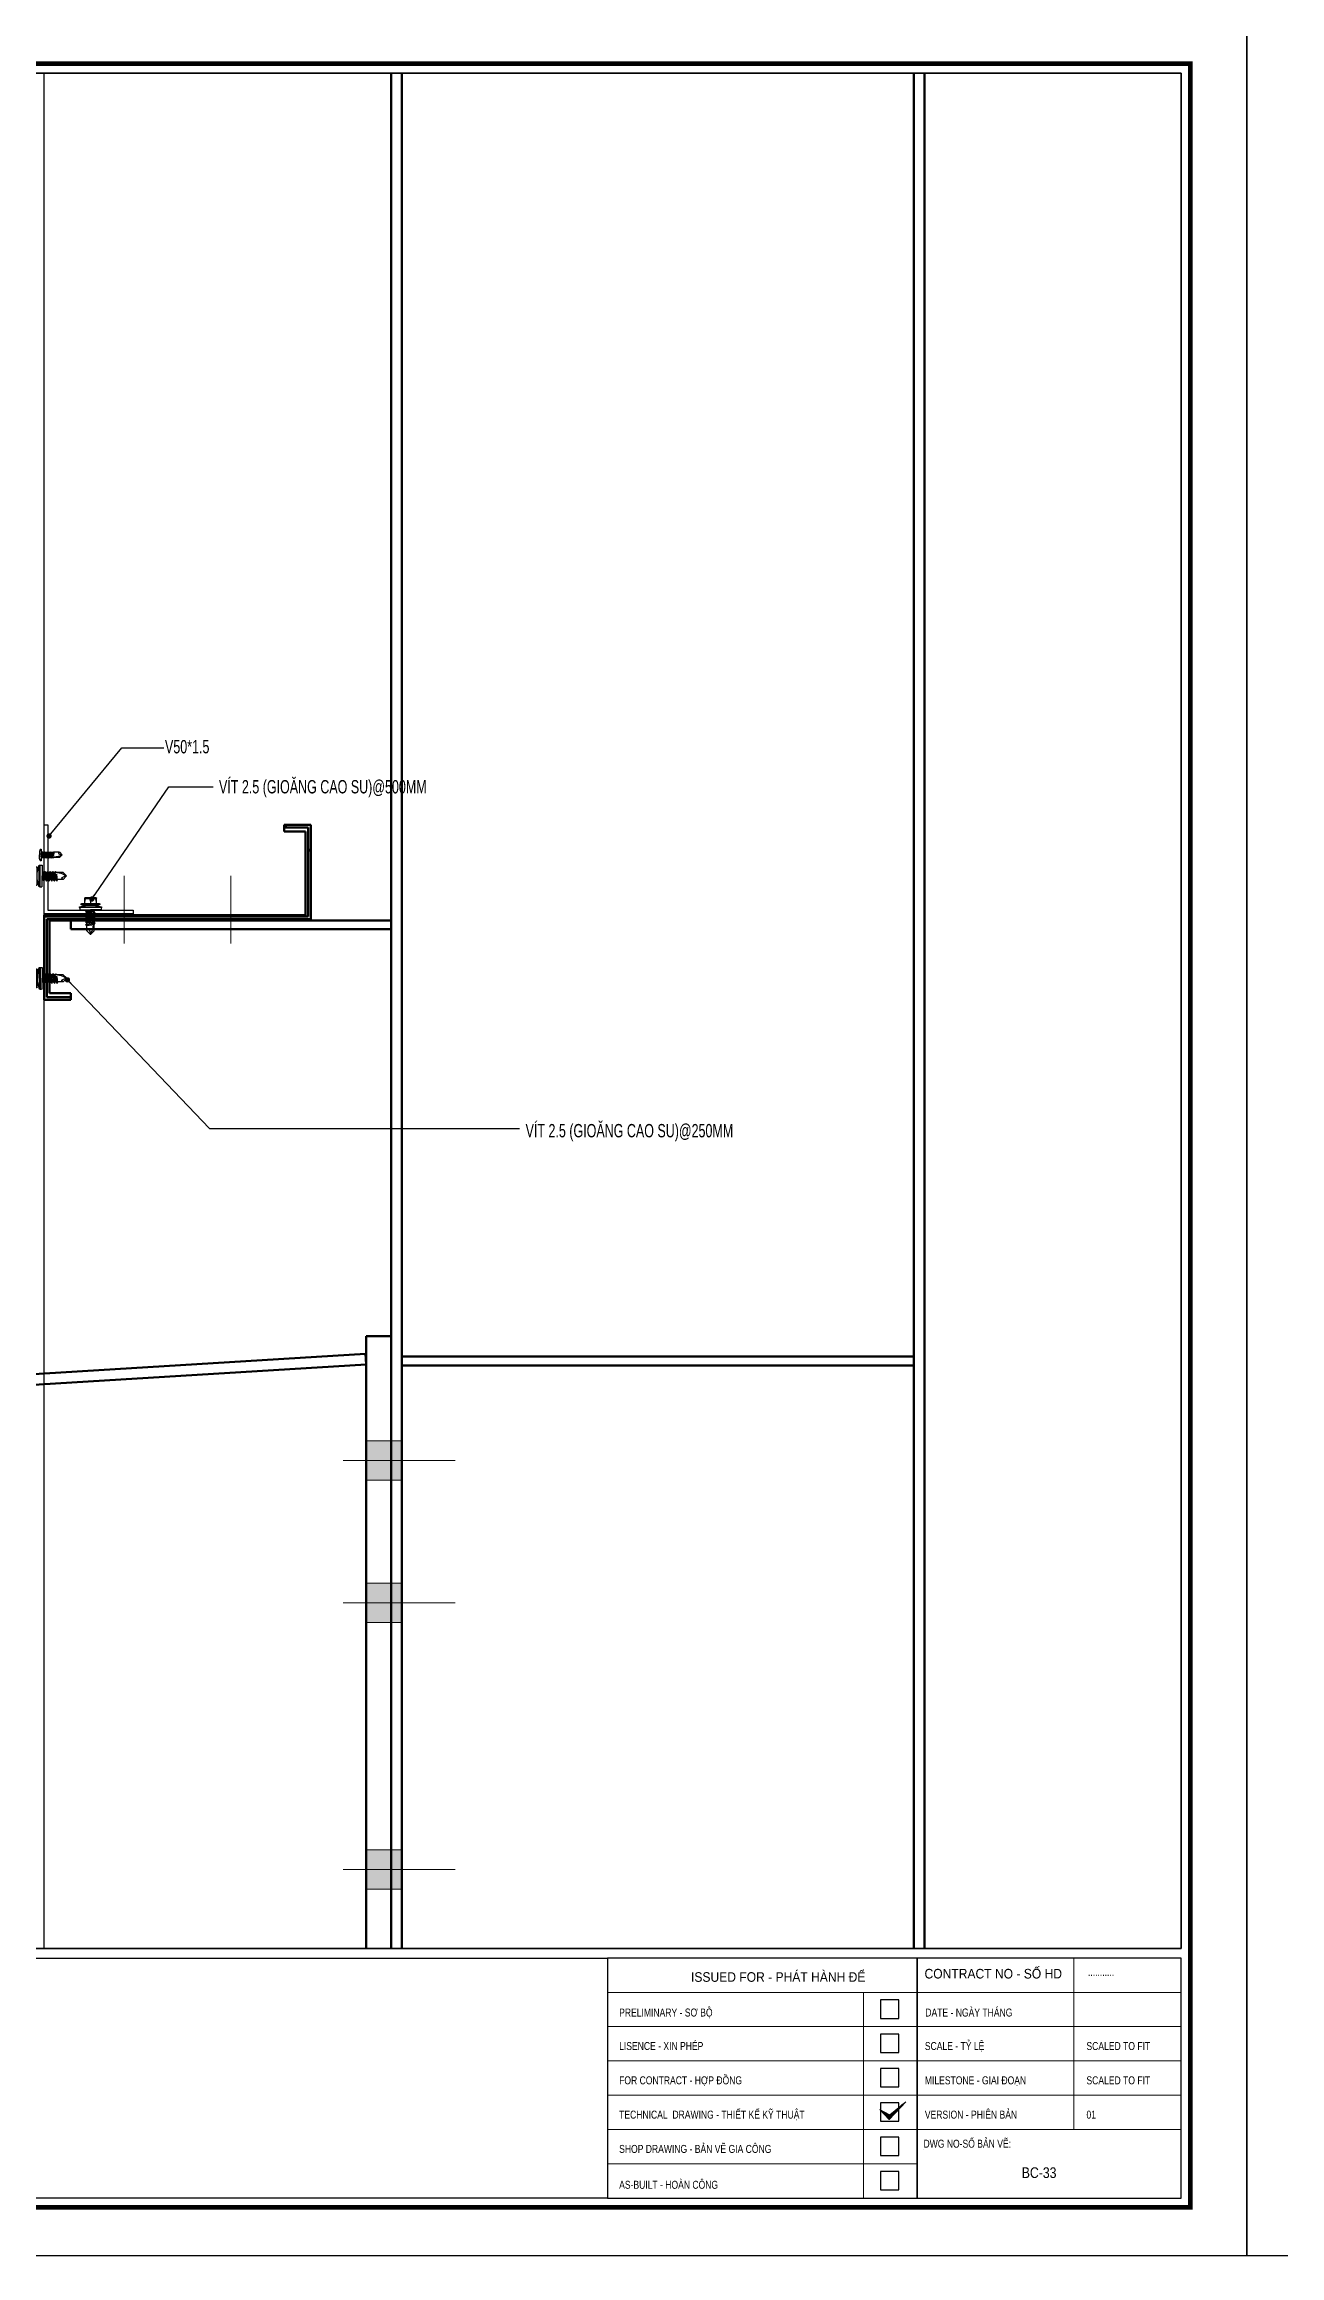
# Model space of a CAD drawing. Header units: inches. Extents: x 2 to 32666, y -5537 to 22.
# Drawn here: x 18204.3 to 18435.9, y -4544.5 to -4129.9 of the extents above; entities that cross this region are included whole.
import ezdxf
from ezdxf.enums import TextEntityAlignment as Align

# ---------------------------------------------------------------- set-up
doc = ezdxf.new("R2010")
doc.units = ezdxf.units.IN
doc.header["$MEASUREMENT"] = 0
doc.linetypes.add('DASHED2', pattern=[0.375, 0.25, -0.125])
for name, color, linetype in [('2', 2, 'Continuous'), ('3', 3, 'Continuous'), ('4', 4, 'Continuous'), ('7', 7, 'Continuous'), ('BAO KHUNG', 31, 'Continuous'), ('DIM', 8, 'Continuous'), ('Fast RSQ_A2 Frame$0$Khung ten', 4, 'Continuous'), ('NET IN', 3, 'Continuous'), ('STRUCTURE', 1, 'Continuous')]:
    doc.layers.add(name, color=color, linetype=linetype)
doc.layers.add('Cover text', color=7, linetype='Continuous', true_color=0x52370f)
for name, color, linetype, lineweight in [('DETAIL$0$S-Dim', 8, 'Continuous', 20), ('DETAIL$0$S-Hatch', 8, 'Continuous', 13), ('S-Hatch', 8, 'Continuous', 9)]:
    doc.layers.add(name, color=color, linetype=linetype, lineweight=lineweight)
doc.styles.add('ST1', font='vnshx.shx', dxfattribs={"width": 0.7})
doc.styles.add('ST1H', font='vnshxh.shx', dxfattribs={"width": 0.7})
doc.styles.get("Standard").update_dxf_attribs({"font": 'arial.ttf'})
doc.styles.add('STYLE2', font='VHAVAN.TTF')
doc.styles.add('TIEU DE', font='Vharialn.ttf')
doc.dimstyles.new('15', dxfattribs={"dimtxt": 2.5, "dimasz": 1, "dimexe": 1, "dimexo": 0, "dimgap": 1, "dimtad": 1, "dimdec": 0, "dimlfac": 15, "dimzin": 0, "dimdsep": 46, "dimtxsty": 'ST1', "dimblk": 'OBLIQUE', "dimcen": 1, "dimdle": 1, "dimclrd": 8, "dimclre": 8, "dimclrt": 3, "dimadec": 0, "dimazin": 0, "dimtfac": 1, "dimtdec": 0, "dimtix": 1, "dimtmove": 1, "dimatfit": 0, "dimldrblk": 'DOT', "dimfxl": 0, "dimtolj": 1, "dimtzin": 0, "dimlwd": -1, "dimlwe": -1, "dimarcsym": 0})
doc.dimstyles.new('3', dxfattribs={"dimtxt": 2.5, "dimasz": 1, "dimexe": 1, "dimexo": 0, "dimgap": 1, "dimtad": 1, "dimdec": 0, "dimlfac": 3, "dimzin": 0, "dimdsep": 46, "dimtxsty": 'ST1', "dimblk": 'ARCHTICK', "dimcen": 1, "dimdle": 1, "dimclrd": 8, "dimclre": 8, "dimclrt": 3, "dimadec": 0, "dimazin": 0, "dimtfac": 1, "dimtdec": 0, "dimtix": 1, "dimtofl": 0, "dimtmove": 1, "dimatfit": 3, "dimldrblk": 'DOT', "dimfxl": 0.18, "dimtfill": 1, "dimtolj": 1, "dimtzin": 0, "dimlwd": -1, "dimlwe": -1, "dimarcsym": 2})

# ---------------------------------------------------------------- blocks, each defined once
blk = doc.blocks.new('DETAIL$0$MARK')
at = {"layer": 'DETAIL$0$S-Hatch', "linetype": 'Continuous'}
h = blk.add_hatch(dxfattribs=at)
h.set_pattern_fill('ANSI31', color=256, scale=50, style=0)
h.paths.add_polyline_path([(1667850, -1156933), (1667909, -1156997), (1668012, -1156885), (1667913, -1156967)])
at = {"layer": 'DETAIL$0$S-Dim', "linetype": 'Continuous'}
blk.add_lwpolyline([(1667850, -1156933), (1667909, -1156997), (1668012, -1156885), (1667913, -1156967), (1667850, -1156933)], dxfattribs=at)
blk = doc.blocks.new('kt kien truc 1')
at = {"layer": '2', "color": 157, "linetype": 'Continuous'}
blk.add_lwpolyline([(0, 420), (594, 420), (594, 0), (0, 0)], close=True, dxfattribs=at)
at = {"layer": '7', "color": 147, "linetype": 'Continuous'}
blk.add_lwpolyline([(12.33, 57.61), (581.67, 57.61), (581.67, 409.19), (12.33, 409.19)], close=True, dxfattribs=at)
at = {"layer": 'BAO KHUNG', "color": 167, "linetype": 'Continuous', "const_width": 0.871}
blk.add_lwpolyline([(10.59, 9.07), (583.41, 9.07), (583.41, 410.93), (10.59, 410.93)], close=True, dxfattribs=at)
at = {"layer": 'BAO KHUNG', "color": 7}
for points in [[(211.89, 55.81), (474.14, 55.81), (474.14, 10.81), (211.89, 10.81)], [(474.14, 10.81), (532.16, 10.81), (532.16, 55.81), (474.14, 55.81)], [(532.16, 10.81), (581.67, 10.81), (581.67, 55.81), (532.16, 55.81)]]:
    blk.add_lwpolyline(points, close=True, dxfattribs=at)
at = {"layer": 'Fast RSQ_A2 Frame$0$Khung ten', "color": 7, "ltscale": 1000}
for points in [[(525.34, 44.51), (528.78, 44.51), (528.78, 47.96), (525.34, 47.96)], [(525.34, 38.09), (528.78, 38.09), (528.78, 41.53), (525.34, 41.53)], [(525.34, 31.66), (528.78, 31.66), (528.78, 35.1), (525.34, 35.1)], [(525.34, 25.23), (528.78, 25.23), (528.78, 28.67), (525.34, 28.67)], [(525.34, 18.8), (528.78, 18.8), (528.78, 22.24), (525.34, 22.24)], [(525.34, 12.37), (528.78, 12.37), (528.78, 15.81), (525.34, 15.81)]]:
    blk.add_lwpolyline(points, close=True, dxfattribs=at)
at = {"layer": 'S-Hatch'}
for p, q in [((561.54, 55.81), (561.54, 23.67)), ((474.14, 49.38), (532.16, 49.38)), ((522.13, 10.81), (522.13, 49.38)), ((532.16, 49.38), (581.67, 49.38)), ((474.14, 42.95), (532.16, 42.95)), ((532.16, 42.95), (581.67, 42.95)), ((474.14, 36.52), (532.16, 36.52)), ((532.16, 36.52), (581.67, 36.52)), ((474.14, 30.1), (532.16, 30.1)), ((532.16, 30.1), (581.67, 30.1)), ((474.14, 23.67), (532.16, 23.67)), ((532.16, 23.67), (581.67, 23.67)), ((474.14, 17.24), (532.16, 17.24))]:
    blk.add_line(p, q, dxfattribs=at)
at = {"layer": 'DETAIL$0$S-Dim', "linetype": 'Continuous', "xscale": 0.02999999999301508, "yscale": 0.02999999999301508, "zscale": 0.02999999999301508}
blk.add_blockref('DETAIL$0$MARK', (-49510.32, 34735.43), dxfattribs=at)
at = {"layer": 'BAO KHUNG', "color": 7, "linetype": 'Continuous', "width": 0.9}
blk.add_text('CONTRACT NO - SỐ HD', height=1.8, dxfattribs=at).set_placement((533.57, 51.98))
blk.add_text('ISSUED FOR - PHÁT HÀNH ĐỂ ', height=1.8, dxfattribs=at).set_placement((506.46, 51.36), align=Align.CENTER)
at = {"layer": 'BAO KHUNG', "color": 109, "linetype": 'Continuous', "style": 'STYLE2', "width": 0.8}
blk.add_text('...........', height=1.5, dxfattribs=at).set_placement((564.21, 52.44))
at = {"layer": 'Cover text', "linetype": 'Continuous', "style": 'STYLE2', "width": 0.8}
for s, p in [('PRELIMINARY - S¥ Bé', (476.33, 44.85)), ('date - NGµY TH¸NG', (533.72, 44.85)), ('LISENCE - XIN PHÐP', (476.33, 38.57)), ('scale - tû lÖ', (533.63, 38.57)), ('scaled to fit', (563.92, 38.57)), ('FOR CONTRACT - HîP §åNG', (476.33, 32.14)), ('MILESTONE - GIAI §O¹N', (533.63, 32.14)), ('scaled to fit', (563.92, 32.14)), ('TECHNICAL  DRAWING - THIÕT KÕ Kü THUËT', (476.33, 25.71)), ('VERSION - PHI£N B¶N', (533.63, 25.71)), ('01', (563.92, 25.71)), ('SHOP DRAWING - B¶N VÏ GIA C¤NG', (476.33, 19.28)), ('%%u%%udwg no-sè b¶n vÏ:', (533.38, 20.26)), ('AS-BUILT - HOµN C¤NG', (476.33, 12.56))]:
    blk.add_text(s, height=1.5, dxfattribs=at).set_placement(p)
at = {"layer": 'Cover text', "ltscale": 0.5, "style": 'TIEU DE'}
for tag, p in [('STT', (555.05, 15.58)), ('TENBANVE', (45.93, 14.6))]:
    blk.add_attdef(tag, text='', height=2, dxfattribs=at).set_placement(p, align=Align.MIDDLE_CENTER)
blk = doc.blocks.new('HFR-1')
at = {"layer": 'STRUCTURE', "color": 1, "linetype": 'Continuous'}
for p, q in [((-5.5, 0), (5.5, 0)), ((-5.2, 0.8), (-3.4, 1.5)), ((5.2, 0.8), (3.4, 1.5)), ((-2.4, -1.2), (-3, -1.6)), ((-3, -1.6), (-2.4, -1.9)), ((-2.4, -1.9), (-3, -2.3)), ((-3, -2.3), (-2.4, -2.6)), ((-2.4, -2.6), (-3, -3)), ((-3, -3), (-2.4, -3.3)), ((-2.4, -3.3), (-3, -3.7)), ((-3, -3.7), (-2.4, -4.1)), ((-2.4, -4.1), (-3, -4.4)), ((-3, -4.4), (-2.4, -4.8)), ((-2.4, -4.8), (-3, -5.1)), ((-3, -5.1), (-2.4, -5.5)), ((-2.4, -5.5), (-3, -5.8)), ((-3, -5.8), (-2.4, -6.2)), ((-2.4, -6.2), (-3, -6.6)), ((-3, -6.6), (-2.4, -6.9)), ((-2.4, -6.9), (-3, -7.3)), ((-3, -7.3), (-2.4, -7.6)), ((-2.4, -7.6), (-3, -8)), ((-3, -8), (-2.4, -8.3)), ((-2.4, -8.3), (-3, -8.7)), ((-3, -8.7), (-2.4, -9)), ((-2.4, -9), (-3, -9.4)), ((-3, -9.4), (-2.4, -9.7)), ((-2.4, -9.7), (-3, -10.1)), ((-3, -10.1), (-2.4, -10.5)), ((-2.4, -10.5), (-3, -10.8)), ((-3, -10.8), (-2.4, -11.2)), ((-2.4, -11.2), (-3, -11.5)), ((-3, -11.5), (-2.4, -11.9)), ((-2.9, -1.6), (2.9, -1.4)), ((-2.9, -2.3), (2.9, -2.1)), ((-2.9, -3), (2.9, -2.8)), ((-2.9, -3.7), (2.9, -3.6)), ((-2.9, -4.4), (2.9, -4.3)), ((-2.9, -5.1), (2.9, -5)), ((-2.9, -5.9), (2.9, -5.7)), ((-2.9, -6.6), (2.9, -6.4)), ((-2.9, -7.3), (2.9, -7.1)), ((-2.9, -8), (2.9, -7.8)), ((-2.9, -8.7), (2.9, -8.5)), ((-2.9, -9.4), (2.9, -9.2)), ((-2.9, -10.1), (1.5, -10)), ((-2.9, -10.8), (1.3, -10.7)), ((-2.9, -11.5), (0.9, -11.4)), ((-2.5, -17.4), (-2.5, -11.8)), ((-2.5, -17.4), (-2, -16.7)), ((-2.5, -17.4), (-0.2, -19.7)), ((2.4, -1.1), (-2.4, -1.2)), ((2.4, -1.8), (-2.4, -1.9)), ((-2.4, -1.9), (2.4, -1.8)), ((-2.4, -2.6), (2.4, -2.5)), ((2.4, -2.5), (-2.4, -2.6)), ((-2.4, -3.3), (2.4, -3.2)), ((2.4, -3.2), (-2.4, -3.3)), ((-2.4, -4.1), (2.4, -3.9)), ((2.4, -3.9), (-2.4, -4.1)), ((-2.4, -4.8), (2.4, -4.6)), ((2.4, -4.6), (-2.4, -4.8)), ((-2.4, -5.5), (2.4, -5.3)), ((2.4, -5.3), (-2.4, -5.5)), ((-2.4, -6.2), (2.4, -6)), ((2.4, -6), (-2.4, -6.2)), ((-2.4, -6.9), (2.4, -6.8)), ((2.4, -6.8), (-2.4, -6.9)), ((-2.4, -7.6), (2.4, -7.5)), ((2.4, -7.5), (-2.4, -7.6)), ((-2.4, -8.3), (2.4, -8.2)), ((2.4, -8.2), (-2.4, -8.3)), ((-2.4, -9), (2.4, -8.9)), ((2.4, -8.9), (-2.4, -9)), ((-2.4, -9.7), (2.4, -9.6)), ((2.4, -9.6), (-2.4, -9.7)), ((1.4, -10.3), (-2.4, -10.5)), ((-2.4, -10.5), (1.4, -10.3)), ((-2.4, -11.2), (1.1, -11.1)), ((1.1, -11.1), (-2.4, -11.2)), ((-2.4, -11.9), (0.4, -11.8)), ((-1, -16.7), (0.2, -19.7)), ((0.1, -19.4), (1.2, -17.3)), ((0.2, -19.7), (2.5, -17.4)), ((1.6, -16.1), (2.3, -10.2)), ((2.2, -10), (2.9, -10)), ((2.2, -11), (2.4, -11)), ((2.4, -11), (2.2, -11)), ((2.2, -11.4), (2.9, -11.4)), ((2.2, -11.7), (2.4, -11.7)), ((2.4, -10.3), (2.3, -10.3)), ((2.3, -10.3), (2.4, -10.3)), ((2.3, -10.7), (2.9, -10.7)), ((2.9, -1.4), (2.4, -1.1)), ((2.4, -1.8), (2.9, -1.4)), ((2.9, -2.1), (2.4, -1.8)), ((2.4, -2.5), (2.9, -2.1)), ((2.9, -2.8), (2.4, -2.5)), ((2.4, -3.2), (2.9, -2.8)), ((2.9, -3.6), (2.4, -3.2)), ((2.4, -3.9), (2.9, -3.6)), ((2.9, -4.3), (2.4, -3.9)), ((2.4, -4.6), (2.9, -4.3)), ((2.9, -5), (2.4, -4.6)), ((2.4, -5.3), (2.9, -5)), ((2.9, -5.7), (2.4, -5.3)), ((2.4, -6), (2.9, -5.7)), ((2.9, -6.4), (2.4, -6)), ((2.4, -6.8), (2.9, -6.4)), ((2.9, -7.1), (2.4, -6.8)), ((2.4, -7.5), (2.9, -7.1)), ((2.9, -7.8), (2.4, -7.5)), ((2.4, -8.2), (2.9, -7.8)), ((2.9, -8.5), (2.4, -8.2)), ((2.4, -8.9), (2.9, -8.5)), ((2.9, -9.2), (2.4, -8.9)), ((2.4, -9.6), (2.9, -9.2)), ((2.9, -10), (2.4, -9.6)), ((2.4, -10.3), (2.9, -10)), ((2.9, -10.7), (2.4, -10.3)), ((2.4, -11), (2.9, -10.7)), ((2.9, -11.4), (2.4, -11)), ((2.4, -11.7), (2.9, -11.4)), ((2.5, -17.4), (2.5, -11.7))]:
    blk.add_line(p, q, dxfattribs=at)
at = {"layer": 'STRUCTURE', "color": 1, "linetype": 'Continuous', "ltscale": 8}
for p in [(-3.4, 1.5), (3.4, 1.5)]:
    blk.add_line(p, (0, 1.5), dxfattribs=at)
at = {"layer": 'STRUCTURE', "color": 1, "linetype": 'DASHED2'}
for p in [(-1.9, 1.5), (1.9, 1.5)]:
    blk.add_line(p, (0, 0), dxfattribs=at)
at = {"layer": 'STRUCTURE', "color": 1, "linetype": 'Continuous', "ltscale": 8}
for centre, start, end in [((-4.7, 0.2), 130.41, 194.8062), ((4.7, 0.2), 345.1938, 49.59)]:
    blk.add_arc(centre, 0.801, start, end, dxfattribs=at)
at = {"layer": 'STRUCTURE', "color": 1, "linetype": 'Continuous'}
for centre, radius, start, end in [((-7.3, -9), 9.14, 58.065, 78.8402), ((5.1, -3.8), 3.83, 84.2039, 134.3621), ((-1.5, -17.1), 0.59, 34.2302, 144.5641), ((0, -19.4), 0.331, 231.6348, 305.4287), ((-0.5, -10.1), 1.93, 296.6041, 355.3922), ((-0.6, -16), 2.2, 324.0048, 357.8268), ((1.9, -10.3), 0.444, 15.9762, 172.6971)]:
    blk.add_arc(centre, radius, start, end, dxfattribs=at)
blk = doc.blocks.new('Short_Self_drilling')
at = {"layer": 'STRUCTURE', "color": 1, "linetype": 'Continuous'}
for p, q in [((6.4, 1.7), (-6.4, 1.7)), ((5.1, 3.8), (-5.1, 3.8)), ((-2.6, 2.9), (-5.1, 2.9)), ((-3.4, 3.8), (-3.4, 6.8)), ((3, 7.2), (-3, 7.2)), ((2.6, 2.9), (-2.6, 2.9)), ((-2.1, 2.8), (-2.1, 2.9)), ((6.3, 0), (0, 0)), ((2.2, 2.8), (2.2, 2.9)), ((2.2, -0.5), (2.2, 0)), ((5.1, 2.9), (2.6, 2.9)), ((3.4, 3.8), (3.4, 6.8)), ((3, -1.2), (-2.7, -0.2)), ((3, -2.7), (-2.7, -1.8)), ((3, -4.2), (-2.7, -3.3)), ((3, -5.8), (-2.7, -4.8)), ((3, -7.3), (-2.7, -6.3)), ((-1.9, -8), (-2.7, -7.9)), ((-2.1, -1.4), (-2.1, -0.9)), ((-2.1, -2.9), (-2.1, -2.4)), ((-2.1, -4.4), (-2.1, -3.9)), ((-2.1, -6), (-2.1, -5.4)), ((-2.1, -7.5), (-2.1, -7)), ((-2.1, -12.3), (-2.1, -8.5)), ((3, -8.8), (-1.1, -8.1)), ((2.1, -12.3), (2.1, -9.1)), ((2.2, -2), (2.2, -1.5)), ((2.2, -3.6), (2.2, -3)), ((2.2, -5.1), (2.2, -4.6)), ((2.2, -6.6), (2.2, -6.1)), ((2.2, -8.1), (2.2, -7.6))]:
    blk.add_line(p, q, dxfattribs=at)
blk.add_lwpolyline([(6.4, 1.3), (6.4, 1.7), (2.1, 2.8), (-2.1, 2.8), (-6.4, 1.7), (-6.4, 1.3)], close=True, dxfattribs=at)
for points in [[(-6.4, 1.3, -0.088869), (-6.3, 0), (0, 0)], [(-0.1, 3.8), (-0.3, 6.2, 0.338878), (-3.1, 6.2), (-3.3, 3.8)], [(3.3, 3.8), (3.1, 6.2, 0.338878), (0.3, 6.2), (0.1, 3.8)], [(2.1, -12.3), (0.2, -14.2, -0.333596), (-0.2, -14.2), (-2.1, -12.3)], [(-0.1, -14), (-1, -12.2, -0.148657), (-1.4, -11.2), (-2, -7.7, -0.815006), (-1.2, -7.8, 0.150833), (-0.8, -8.7)], [(2.1, -12.3), (1.7, -11.7, 0.52242), (0.9, -11.7), (-0.2, -14.2)]]:
    blk.add_lwpolyline(points, format="xyb", dxfattribs=at)
for points in [[(3, -1.2), (2.2, -1.5), (-2.1, -0.8), (-2.7, -0.2), (-2.4, 0)], [(3, -2.7), (2.2, -3), (-2.1, -2.4), (-2.7, -1.8), (-2.1, -1.4), (2.2, -2), (3, -2.7)], [(3, -4.2), (2.2, -4.6), (-2.1, -3.9), (-2.7, -3.3), (-2.1, -2.9), (2.2, -3.6), (3, -4.2)], [(3, -5.8), (2.2, -6.1), (-2.1, -5.4), (-2.7, -4.8), (-2.1, -4.4), (2.2, -5.1), (3, -5.8)], [(3, -7.3), (2.2, -7.6), (-2.1, -7), (-2.7, -6.3), (-2.1, -6), (2.2, -6.6), (3, -7.3)], [(-1.8, -8.5), (-2.1, -8.5), (-2.7, -7.9), (-2.1, -7.5), (-1.8, -7.5)], [(-1.3, -7.6), (2.2, -8.1), (3, -8.8)], [(-1.2, 0), (2.2, -0.5), (3, -1.2)], [(3, -8.8), (2.2, -9.1), (-0.8, -8.7)]]:
    blk.add_lwpolyline(points, dxfattribs=at)
for centre, radius, start, end in [((-5, 3.3), 0.455, 109.7949, 250.2674), ((-3, 6.8), 0.429, 90.0311, 180.0311), ((3, 6.8), 0.429, 0.0311, 90.0311), ((5.1, 3.3), 0.435, 279.7276, 80.3347), ((10, 0.2), 3.74, 162.2963, 182.6103)]:
    blk.add_arc(centre, radius, start, end, dxfattribs=at)
blk = doc.blocks.new('_Oblique')
at = {"color": 0, "linetype": 'ByBlock', "lineweight": -2}
blk.add_line((-0.5, -0.5), (0.5, 0.5), dxfattribs=at)
blk = doc.blocks.new('DOT')
at = {"color": 0, "linetype": 'ByBlock'}
blk.add_line((-0.5, 0), (-1, 0), dxfattribs=at)
at = {"color": 0, "linetype": 'ByBlock', "const_width": 0.5}
blk.add_lwpolyline([(-0.25, 0, 1), (0.25, 0, 1)], format="xyb", close=True, dxfattribs=at)
blk = doc.blocks.new('_ArchTick')
at = {"color": 0, "linetype": 'ByBlock', "const_width": 0.15}
blk.add_lwpolyline([(-0.5, -0.5), (0.5, 0.5)], dxfattribs=at)

msp = doc.modelspace()

# ---------------------------------------------------------------- hatches: boundary and pattern name
at = {"layer": '2'}
for points in [[(18269.3407, -4399.1086), (18264.6741, -4399.1086), (18264.6741, -4391.7753), (18269.3407, -4391.7753)], [(18271.3407, -4399.1086), (18269.3407, -4399.1086), (18269.3407, -4391.7753), (18271.3407, -4391.7753)], [(18269.3407, -4425.7753), (18264.6741, -4425.7753), (18264.6741, -4418.442), (18269.3407, -4418.442)], [(18271.3407, -4425.7753), (18269.3407, -4425.7753), (18269.3407, -4418.442), (18271.3407, -4418.442)], [(18269.3407, -4475.7753), (18264.6741, -4475.7753), (18264.6741, -4468.442), (18269.3407, -4468.442)], [(18271.3407, -4475.7753), (18269.3407, -4475.7753), (18269.3407, -4468.442), (18271.3407, -4468.442)]]:
    msp.add_hatch(color=256, dxfattribs=at).paths.add_polyline_path(points, flags=17)

# ---------------------------------------------------------------- linework, layer by layer
at = {"layer": '2', "lineweight": 100}
for p, q in [((18269.3407, -4486.9148), (18269.3407, -4135.3349)), ((18271.3407, -4135.3349), (18271.3407, -4486.9148)), ((18367.3407, -4486.9148), (18367.3407, -4135.3349)), ((18369.3407, -4135.3349), (18369.3407, -4486.9148)), ((18249.8409, -4276.7565), (18249.3409, -4276.2565)), ((18249.3409, -4276.7565), (18249.3409, -4276.2565)), ((18249.3409, -4276.2565), (18254.3409, -4276.2565)), ((18249.3409, -4277.5065), (18249.3409, -4276.7565)), ((18253.8409, -4276.7565), (18249.3409, -4276.7565)), ((18253.3409, -4277.5065), (18249.3409, -4277.5065)), ((18253.3409, -4293.1731), (18253.3409, -4277.5065)), ((18253.8409, -4293.4231), (18253.8409, -4276.7565)), ((18254.3409, -4293.9231), (18254.3409, -4276.2565)), ((18254.3409, -4281.2565), (18253.8409, -4280.7565)), ((18204.3409, -4293.4231), (18204.3409, -4293.1731)), ((18204.3409, -4293.1731), (18253.3409, -4293.1731)), ((18204.3409, -4309.0898), (18204.3409, -4293.4231)), ((18204.3409, -4293.4231), (18253.8409, -4293.4231)), ((18204.8409, -4293.9231), (18204.8409, -4308.5898)), ((18204.8409, -4293.9231), (18254.3409, -4293.9231)), ((18254.3409, -4294.1731), (18205.3409, -4294.1731)), ((18205.3409, -4294.1731), (18205.3409, -4307.8398)), ((18209.3407, -4294.1731), (18209.3407, -4295.8398)), ((18254.3409, -4293.9231), (18254.3409, -4294.1731)), ((18254.3409, -4294.1731), (18269.3407, -4294.1731)), ((18209.3407, -4295.8398), (18269.3407, -4295.8398)), ((18209.3409, -4309.0898), (18204.3409, -4309.0898)), ((18204.8409, -4308.5898), (18209.3409, -4308.5898)), ((18205.3409, -4307.8398), (18209.3409, -4307.8398)), ((18209.3409, -4307.8398), (18209.3409, -4308.5898)), ((18209.3409, -4308.5898), (18209.3409, -4309.0898)), ((18264.6741, -4486.9148), (18264.6741, -4372.1086)), ((18264.6741, -4372.1086), (18269.3407, -4372.1086)), ((17848.1005, -4400.803), (18264.5525, -4375.4456)), ((17848.1005, -4402.8067), (18264.6741, -4377.442)), ((18264.5525, -4375.4456), (18264.6741, -4377.442)), ((18271.3407, -4377.6072), (18271.3407, -4375.9406)), ((18367.3407, -4375.9406), (18271.3407, -4375.9406)), ((18367.3407, -4377.6072), (18271.3407, -4377.6072)), ((18367.3407, -4377.6072), (18367.3407, -4375.9406))]:
    msp.add_line(p, q, dxfattribs=at)
at = {"layer": '2', "lineweight": 0}
for p, q in [((18219.3409, -4298.5065), (18219.3409, -4285.8398)), ((18219.3409, -4296.8398), (18219.3409, -4285.8398)), ((18219.3409, -4296.8398), (18219.3409, -4285.8398)), ((18239.3409, -4298.5065), (18239.3409, -4285.8398)), ((18239.3409, -4296.8398), (18239.3409, -4285.8398)), ((18239.3409, -4296.8398), (18239.3409, -4285.8398)), ((18264.6741, -4391.7753), (18269.3407, -4391.7753)), ((18264.6741, -4391.7753), (18269.3407, -4391.7753)), ((18269.3407, -4391.7753), (18271.3407, -4391.7753)), ((18269.3407, -4391.7753), (18271.3407, -4391.7753)), ((18260.3407, -4395.442), (18281.3407, -4395.442)), ((18260.3407, -4395.442), (18281.3407, -4395.442)), ((18264.6741, -4399.1086), (18269.3407, -4399.1086)), ((18264.6741, -4399.1086), (18269.3407, -4399.1086)), ((18269.3407, -4399.1086), (18271.3407, -4399.1086)), ((18269.3407, -4399.1086), (18271.3407, -4399.1086)), ((18264.6741, -4418.442), (18269.3407, -4418.442)), ((18264.6741, -4418.442), (18269.3407, -4418.442)), ((18269.3407, -4418.442), (18271.3407, -4418.442)), ((18269.3407, -4418.442), (18271.3407, -4418.442)), ((18260.3407, -4422.1086), (18281.3407, -4422.1086)), ((18260.3407, -4422.1086), (18281.3407, -4422.1086)), ((18264.6741, -4425.7753), (18269.3407, -4425.7753)), ((18264.6741, -4425.7753), (18269.3407, -4425.7753)), ((18269.3407, -4425.7753), (18271.3407, -4425.7753)), ((18269.3407, -4425.7753), (18271.3407, -4425.7753)), ((18264.6741, -4468.442), (18269.3407, -4468.442)), ((18264.6741, -4468.442), (18269.3407, -4468.442)), ((18269.3407, -4468.442), (18271.3407, -4468.442)), ((18269.3407, -4468.442), (18271.3407, -4468.442)), ((18260.3407, -4472.1086), (18281.3407, -4472.1086)), ((18260.3407, -4472.1086), (18281.3407, -4472.1086)), ((18264.6741, -4475.7753), (18269.3407, -4475.7753)), ((18264.6741, -4475.7753), (18269.3407, -4475.7753)), ((18269.3407, -4475.7753), (18271.3407, -4475.7753)), ((18269.3407, -4475.7753), (18271.3407, -4475.7753))]:
    msp.add_line(p, q, dxfattribs=at)
at = {"layer": '3'}
for p, q in [((18204.3409, -4297.9546), (18204.3409, -4135.3349)), ((18204.3409, -4486.9148), (18204.3409, -4301.0147))]:
    msp.add_line(p, q, dxfattribs=at)
at = {"layer": '4'}
msp.add_lwpolyline([(18205.0075, -4276.2565), (18205.0075, -4292.2565), (18221.0075, -4292.2565), (18221.0075, -4292.9231), (18204.3409, -4292.9231), (18204.3409, -4276.2565)], close=True, dxfattribs=at)
at = {"layer": 'DIM'}
msp.add_lwpolyline([(17848.1005, -4135.3349), (18417.4384, -4135.3349), (18417.4384, -4486.9148), (17848.1005, -4486.9148)], close=True, dxfattribs=at)
at = {"layer": 'NET IN'}
for points in [[(17835.7695, -4124.5249), (18429.7695, -4124.5249), (18429.7695, -4544.5249), (17835.7695, -4544.5249)], [(18429.7695, -4124.5249), (19023.7695, -4124.5249), (19023.7695, -4544.5249), (18429.7695, -4544.5249)]]:
    msp.add_lwpolyline(points, close=True, dxfattribs=at)

# ---------------------------------------------------------------- block references
at = {"color": 8, "extrusion": (0, 0, -1), "xscale": 0.1989464958195334, "yscale": 0.1989464958195334, "zscale": -0.1989464958195334, "rotation": 270.0000000000426}
msp.add_blockref('HFR-1', (-18203.7486, -4281.9179, 0), dxfattribs=at)
at = {"color": 1, "xscale": -0.3200000000247681, "yscale": 0.3200000000247681, "zscale": 0.3200000000247681}
for p, rotation in [((18203.9286, -4285.8579), 90.03112754959358), ((18213.0226, -4292.2036), 0.03112754959357033), ((18203.9655, -4305.0401), 90.03112754959358)]:
    msp.add_blockref('Short_Self_drilling', p, dxfattribs=dict(at, rotation=rotation))
at = {"layer": '3'}
ref = msp.add_blockref('kt kien truc 1', (17835.7695, -4544.5249), dxfattribs=at)
ref.add_attrib('STT', 'bc-33', dxfattribs={"ltscale": 0.5, "height": 2, "style": 'TIEU DE'}).set_placement((18390.8177, -4528.9455), align=Align.MIDDLE_CENTER)
msp.add_blockref('kt kien truc 1', (18429.7695, -4544.5249), dxfattribs=at)

# ---------------------------------------------------------------- texts
at = {"layer": '3', "style": 'ST1H', "width": 0.7}
for s, p in [('v50*1.5', (18226.9716, -4262.8692)), ('vÝt 2.5 (gio¨ng cao su)@500mm', (18237.098, -4270.3783)), ('vÝt 2.5 (gio¨ng cao su)@250mm', (18294.5659, -4334.8529))]:
    msp.add_text(s, height=2.5, dxfattribs=at).set_placement(p)

# ---------------------------------------------------------------- leaders
at = {"layer": 'DIM'}
for points, dimstyle in [([(18205.2426, -4278.36), (18218.8698, -4261.832), (18226.7802, -4261.832)], '15'), ([(18213.2576, -4290.1801), (18227.7081, -4269.1725), (18236.0277, -4269.1725)], '3'), ([(18208.693, -4305.3276), (18235.3084, -4333.199), (18293.43, -4333.199)], '3')]:
    msp.add_leader(points, dimstyle=dimstyle, override={"dimgap": 1, "dimtad": 0, "dimldrblk": 'DOT'}, dxfattribs=at)

doc.saveas('drawing.dxf')
